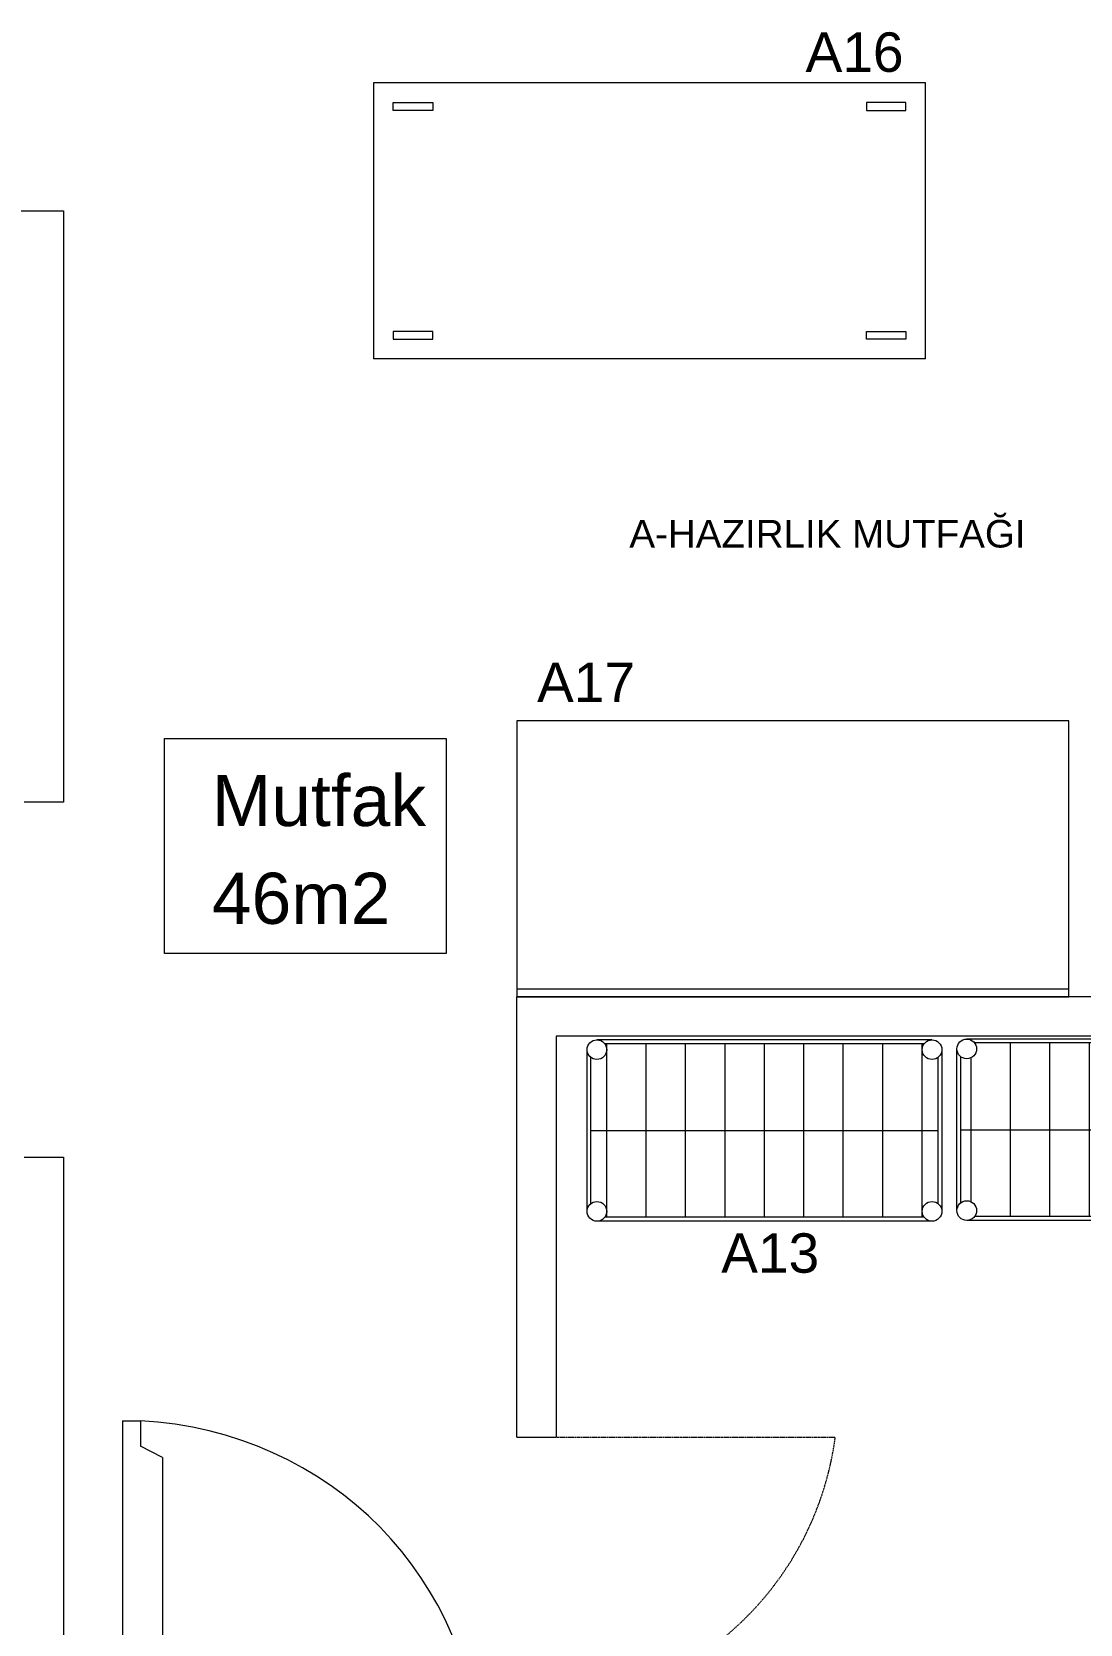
# Model space of a CAD drawing. Header units: millimetres. Extents: x 29001 to 40804, y -8833 to -5892.
# Drawn here: x 31040 to 31306, y -7124.3 to -6720.5 of the extents above; entities that cross this region are included whole.
import ezdxf

# ---------------------------------------------------------------- set-up
doc = ezdxf.new("R2010")
doc.units = ezdxf.units.MM
doc.linetypes.add('( Hidden )', pattern=[0.375, 0.25, -0.125])
doc.layers.get('0').update_dxf_attribs({"lineweight": 0})
for name, color, linetype, lineweight in [('mutfak-Ekipman', 4, 'Continuous', 0), ('mutfak-poz no', 7, 'Continuous', 0), ('mutfak-s.oda panel kapısı', 54, 'Continuous', 0), ('xxx_Auto_Tefris_Silik', 252, 'Continuous', 0)]:
    doc.layers.add(name, color=color, linetype=linetype, lineweight=lineweight)
doc.styles.add('ekp-yazı', font='arial.ttf', dxfattribs={"height": 10})
doc.styles.get("Standard").update_dxf_attribs({"font": 'arial.ttf'})

# ---------------------------------------------------------------- blocks, each defined once
blk = doc.blocks.new('Soğuk O.Kapısı2')
at = {"ltscale": 2}
for p, q in [((-100, 116.2), (-100, 16.2)), ((-95, 116.2), (-95, 108.88)), ((-88.8, 105.58), (-95, 108.88)), ((-88.8, 105.58), (-88.8, 26.97)), ((-88.8, 26.97), (-95.05, 23.22)), ((-95.05, 16.2), (-95.05, 23.22)), ((0, 16.2), (-100, 16.2)), ((-100, 11.25), (-92.98, 11.25)), ((-100, 10), (-93.43, 10)), ((-91.03, 5.35), (-93.43, 10)), ((-89.23, 5), (-92.98, 11.25)), ((-10.62, 5), (-7.32, 11.2)), ((-8.97, 5.35), (-6.57, 10)), ((0, 11.2), (-7.32, 11.2)), ((0, 10), (-6.57, 10)), ((-10.62, 5), (-89.23, 5)), ((-100, 0), (-91.03, 0)), ((0, 0), (-8.97, 0))]:
    blk.add_line(p, q, dxfattribs=at)
at = {"ltscale": 5}
for p, q in [((-100, 116.2), (-95, 116.2)), ((-100, 16.2), (-100, 11.2)), ((0, 16.2), (0, 11.2)), ((-100, 10), (-100, 0)), ((0, 10), (0, 0)), ((-91.03, 5.35), (-91.03, 0)), ((-8.97, 5.35), (-8.97, 0))]:
    blk.add_line(p, q, dxfattribs=at)
blk.add_arc((-100, 16.2), 100.12, 0, 87.1376, dxfattribs=at)
blk = doc.blocks.new('istif rafı 91-46')
for p, q in [((0, -43.5), (0, -2.5)), ((90, -2.5), (90, -43.5)), ((1, -41.5), (1, -4.5)), ((89, -4.5), (89, -41.5))]:
    blk.add_line(p, q)
at = {"ltscale": 5}
for p, q in [((87.49, 0), (2.51, 0)), ((85.5, -1), (4.5, -1)), ((87.5, -46), (2.5, -46)), ((85.5, -45), (4.5, -45))]:
    blk.add_line(p, q, dxfattribs=at)
at = {"color": 149}
for p, q in [((5, -45), (5, -1)), ((15, -45), (15, -1)), ((25, -45), (25, -1)), ((35, -45), (35, -1)), ((45, -45), (45, -1)), ((55, -45), (55, -1)), ((65, -45), (65, -1)), ((75, -45), (75, -1)), ((85, -45), (85, -1))]:
    blk.add_line(p, q, dxfattribs=at)
at = {"color": 149, "ltscale": 5}
blk.add_line((1, -23), (89, -23), dxfattribs=at)
at = {"ltscale": 5}
for centre in [(2.5, -2.5), (87.5, -2.5), (2.5, -43.5), (87.5, -43.5)]:
    blk.add_circle(centre, 2.5, dxfattribs=at)
blk = doc.blocks.new('istif rafı 107-46')
at = {"ltscale": 5}
for p, q in [((104.5, 0), (2.51, 0)), ((102.5, -1), (4.5, -1)), ((104.5, -46), (2.5, -46)), ((102.5, -45), (4.5, -45))]:
    blk.add_line(p, q, dxfattribs=at)
for p, q in [((0, -43.5), (0, -2.5)), ((107, -2.5), (107, -43.5)), ((1, -41.5), (1, -4.5)), ((106, -4.5), (106, -41.5)), ((106, -41.5), (106, -4.5))]:
    blk.add_line(p, q)
at = {"color": 149, "ltscale": 5}
for p, q in [((13.5, -1), (13.5, -45)), ((23.5, -1), (23.5, -45)), ((33.5, -1), (33.5, -45)), ((43.5, -1), (43.5, -45)), ((53.5, -1), (53.5, -45)), ((63.5, -1), (63.5, -45)), ((73.5, -1), (73.5, -45)), ((83.5, -1), (83.5, -45)), ((93.5, -1), (93.5, -45)), ((3.5, -4.79), (3.5, -41.21)), ((103.5, -4.79), (103.5, -41.21)), ((1, -23), (106, -23))]:
    blk.add_line(p, q, dxfattribs=at)
at = {"ltscale": 5}
for centre in [(2.5, -2.5), (104.5, -2.5), (2.5, -43.5), (104.5, -43.5)]:
    blk.add_circle(centre, 2.5, dxfattribs=at)
blk = doc.blocks.new('A$C2A7B51C4')
at = {"color": 4}
for p, q in [((140, 70), (0, 70)), ((0, 70), (0, 0)), ((140, 0), (140, 70)), ((0, 2), (36, 2)), ((36, 2), (140, 2)), ((0, 0), (34, 0)), ((34, 0), (140, 0))]:
    blk.add_line(p, q, dxfattribs=at)
blk = doc.blocks.new('A$C74623B95')
at = {"color": 4}
for p, q in [((140, 70, 6.44), (0, 70, 6.44)), ((0, 70, 6.44), (0, 0, 6.44)), ((140, 0, 6.44), (140, 70, 6.44)), ((140, 0, 6.44), (0, 0, 6.44))]:
    blk.add_line(p, q, dxfattribs=at)
at = {"color": 251, "linetype": 'Continuous', "elevation": 6.44}
for points in [[(5, 65), (15, 65), (15, 63), (5, 63)], [(135, 65), (125, 65), (125, 63), (135, 63)], [(5, 5), (15, 5), (15, 7), (5, 7)], [(135, 5), (125, 5), (125, 7), (135, 7)]]:
    blk.add_lwpolyline(points, close=True, dxfattribs=at)
blk = doc.blocks.new('MUTFAK')
for p, q in [((2316.48, -645.26), (2516.48, -645.26)), ((2516.48, -645.26), (2516.48, -795.26)), ((2516.48, -795.26), (2506.48, -795.26)), ((2851.46, -844.59), (2631.46, -844.59)), ((2631.46, -956.25), (2631.46, -844.59)), ((2851.46, -854.59), (2641.46, -854.59)), ((2641.46, -854.59), (2641.46, -956.25)), ((2506.48, -885.26), (2516.48, -885.26)), ((2516.48, -885.26), (2516.48, -1045.26)), ((2631.46, -956.25), (2641.46, -956.25))]:
    blk.add_line(p, q)
at = {"layer": 'xxx_Auto_Tefris_Silik', "linetype": '( Hidden )', "ltscale": 0.3}
for points in [[(2631.46, -956.25), (2691.64, -956.25)], [(2631.46, -956.25), (2691.64, -956.25)], [(2642.26, -956.25), (2712.26, -956.25)]]:
    blk.add_lwpolyline(points, dxfattribs=at)
blk.add_arc((2633.39, -945.7), 79.57, 268.6093, 352.3822, dxfattribs=at)
for name, p in [('A$C74623B95', (2595.14, -682.84)), ('A$C2A7B51C4', (2631.46, -844.59))]:
    blk.add_blockref(name, p)
at = {"layer": 'mutfak-Ekipman'}
for name, p in [('istif rafı 91-46', (2649.28, -855.51)), ('istif rafı 107-46', (2743.1, -855.31))]:
    blk.add_blockref(name, p, dxfattribs=at)
at = {"layer": 'mutfak-s.oda panel kapısı', "xscale": 0.9000000000000001, "yscale": 0.87}
blk.add_blockref('Soğuk O.Kapısı2', (2621.48, -1053.26), dxfattribs=at)
at = {"color": 3, "lineweight": 0, "insert": (2760.51, -730.76), "char_height": 7, "attachment_point": 9}
blk.add_mtext_dynamic_auto_height_columns('A-HAZIRLIK MUTFAĞI', width=338.6232, gutter_width=1, height=31.22, count=1, dxfattribs=at)
at = {"layer": 'mutfak-poz no', "char_height": 10, "attachment_point": 1, "style": 'ekp-yazı'}
for s, insert in [('A16', (2704.71, -600.03)), ('A17', (2636.6, -759.85)), ('A13', (2683.31, -904.58))]:
    blk.add_mtext_dynamic_manual_height_columns(s, width=12.0866, gutter_width=60, heights=[0], dxfattribs=dict(at, insert=insert))

msp = doc.modelspace()

# ---------------------------------------------------------------- block references
at = {"color": 6}
msp.add_blockref('MUTFAK', (28531.6, -6120.65), dxfattribs=at)

# ---------------------------------------------------------------- next in the draw order: linework, layer by layer
at = {"color": 8, "lineweight": 0, "true_color": 0x6e6e6e}
msp.add_lwpolyline([(31073.74, -6899.75), (31145.17, -6899.75), (31145.17, -6954.25), (31073.74, -6954.25)], close=True, dxfattribs=at)

# ---------------------------------------------------------------- next in the draw order: texts
at = {"color": 8, "lineweight": 0, "true_color": 0x6e6e6e, "char_height": 12.96, "attachment_point": 1}
for s, insert in [('Mutfak', (31085.72, -6908.99)), ('46m2', (31085.72, -6933.79))]:
    msp.add_mtext_dynamic_auto_height_columns(s, width=338.6232, gutter_width=1, height=26.98, count=1, dxfattribs=dict(at, insert=insert))

doc.saveas('drawing.dxf')
